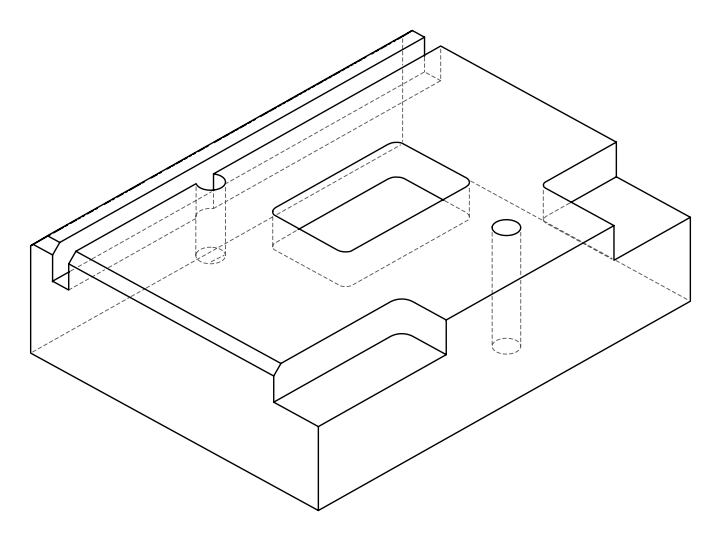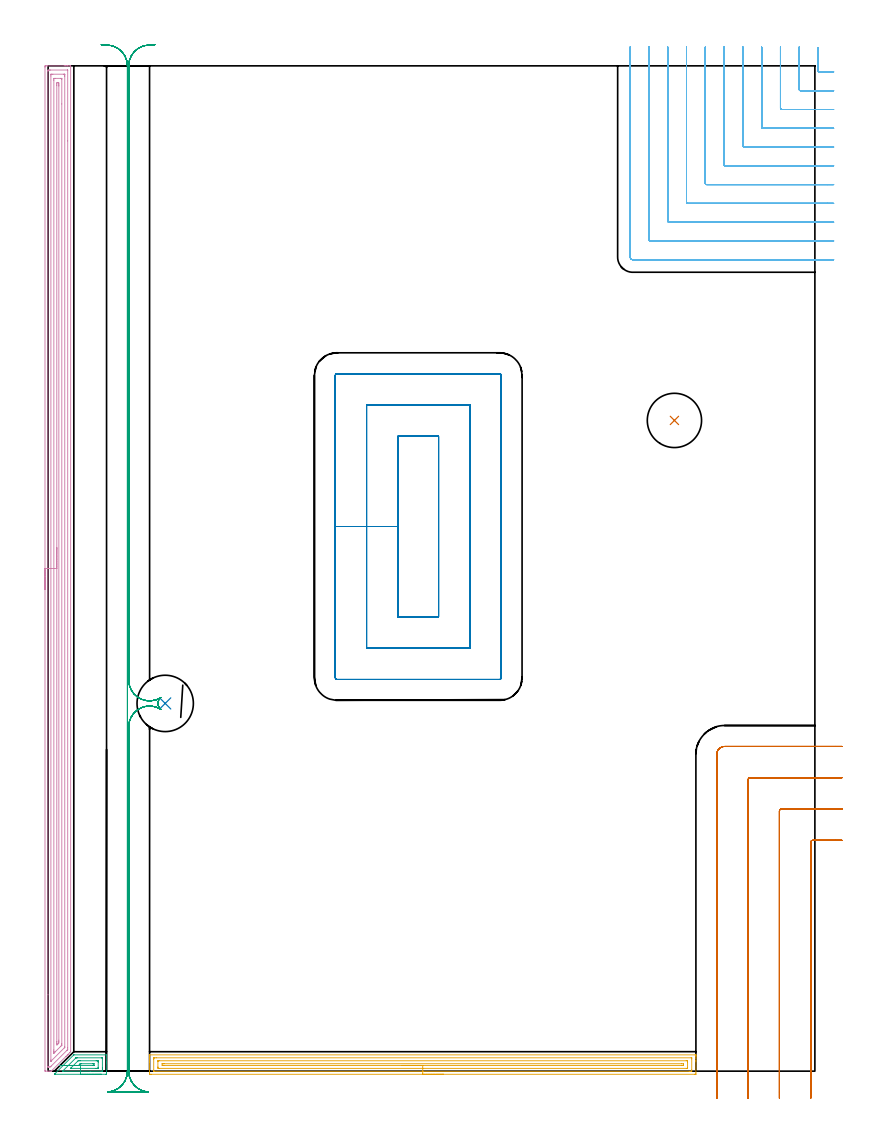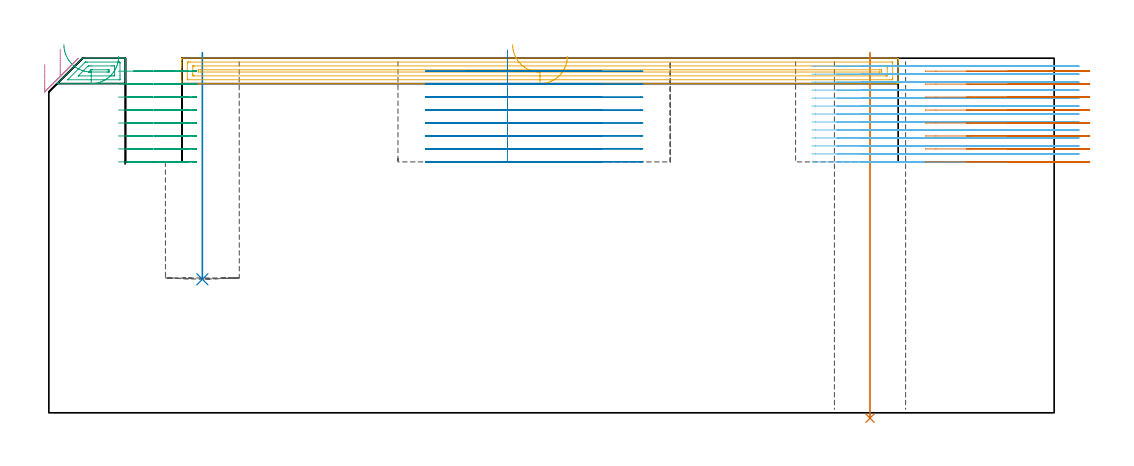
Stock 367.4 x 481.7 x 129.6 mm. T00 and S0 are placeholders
(PLAN: 9 operations, 4 tool changes, 112 min)
(1 INDEXABLE_INSERT_DRILL_THROUGH_HOLE_FROM_SOLID | STEP1HOLE | NXT0302_023 | 0.54 min | 68727 mm3)
(2 INDEXABLE_INSERT_DRILL_BLIND_HOLE_FROM_SOLID | STEP1POCKET | NXT0302_025 | 0.33 min | 46030 mm3)
(3 AREA_MILL | FG_CHAMFER_SURFACE | UGT0205_001 | 0.84 min | 1444 mm3)
(4 AREA_MILL_1 | FG_CHAMFER_SURFACE_1 | UGT0205_001 | 19.34 min | 36053 mm3)
(5 AREA_MILL_2 | FG_CHAMFER_SURFACE_2 | UGT0205_001 | 8.56 min | 11800 mm3)
(6 MILL_CORNER_NOTCH_RECTANGULAR | CORNER_NOTCH_RECTANGULAR | NXT0201_011 | Follow Part, ap 3, ae 75% | 34.92 min | 353801 mm3)
(7 MILL_CORNER_NOTCH_RECTANGULAR_1 | CORNER_NOTCH_RECTANGULAR_1 | UGT0201_094 | Follow Part, ap 5, ae 75% | 12.76 min | 355971 mm3)
(8 MILL_RECTANGULAR_POCKET | POCKET_RECTANGULAR_STRAIGHT | UGT0201_094 | Follow Part, ap 5, ae 75% | 17.4 min | 624165 mm3)
(9 MILL_RECTANGULAR_SLOT | SLOT_RECTANGULAR | UGT0201_094 | Follow Part, ap 5, ae 75% | 17.31 min | 372079 mm3)
(TOOL NXT0302_023 | Index. Insert Drill 26mm [880-D2600L32-05] | D26 PA176 FL130 Z2)
(TOOL NXT0302_025 | Index. Insert Drill 27mm [880-D2700L32-05] | D27 PA176 FL135 Z2)
(TOOL UGT0205_001 | Chamfer Mill 20 x 3 x 45 deg. | D20 FL50 Z2)
(TOOL NXT0201_011 | ENDMILL 12mm [2P460-1200-NA 1630] | D12 FL38 Z6)
(TOOL UGT0201_094 | End mill 20 mm | D20 FL38 Z4)
(OP 1 INDEXABLE_INSERT_DRILL_THROUGH_HOLE_FROM_SOLID)
G17 G21 G94 G90
T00 M6
G54
G17 G0 G90 X300.1 Y311.8 S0 M3
G43 Z139.6 H1
G94 G81 G98 Z-1.954 F250. R131.6
G80
M5
M2
(OP 2 INDEXABLE_INSERT_DRILL_BLIND_HOLE_FROM_SOLID)
G17 G21 G94 G90
T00 M6
G54
G17 G0 G90 X56.1 Y176.2 S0 M3
G43 Z139.6 H1
G94 G81 G98 Z48.8 F250. R131.6
G80
M5
M2
(OP 3 AREA_MILL)
G17 G21 G94 G90
T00 M6
G54
G17 G0 G90 X25.5 Y-1.5 S1061 M3
G43 Z139.6 H0
Z130.3
G94 G1 X25.462 Z129.428 F250.
X25.348 Z128.564
X25.159 Z127.712
X24.897 Z126.88
X24.563 Z126.074
X24.16 Z125.3
X23.692 Z124.564
X23.16 Z123.872
X22.571 Z123.229
X21.928 Z122.64
X21.236 Z122.109
X20.5 Z121.64
X19.726 Z121.237
X18.92 Z120.903
X18.088 Z120.641
X17.236 Z120.452
X16.372 Z120.338
X15.5 Z120.3
X3.232 Y-1.499 Z120.301
X3.173 Y-1.498 Z120.302
X3.009 Y-1.492 Z120.307
X3.019 Y-1.481 Z120.318
X3.179 Y-1.32 Z120.477
X3.232 Y-1.267 Z120.531
X12.117 Y7.62 Z129.415
X12.235 Y7.734 Z129.531
X12.306 Y7.796 Z129.59
X12.396 Y7.8 Z129.6
X27.916
X27.99 Y7.796 Z129.589
X27.994 Y7.768 Z129.562
X28. Y7.563 Z129.361
Y4.322 Z126.12
Y3.597 Z125.39
Y-0.873 Z120.923
X27.997 Y-1.238 Z120.558
X27.99 Y-1.491 Z120.305
X27.739 Y-1.499 Z120.299
X27.473 Y-1.5 Z120.3
X15.5
Y-0.086 Z121.714
X7.075 Y-0.085 Z121.715
X6.969 Y-0.084 Z121.716
X6.899 Y-0.081 Z121.719
X6.886 Y-0.08 Z121.72
X6.892 Y-0.07 Z121.73
X6.922 Y-0.033 Z121.767
X6.972 Y0.021 Z121.821
X13.256 Y6.306 Z128.106
X13.283 Y6.331 Z128.131
X13.337 Y6.376 Z128.176
X13.382 Y6.379 Z128.179
X13.478 Y6.382 Z128.182
X13.673 Y6.385 Z128.185
X14.064 Y6.386 Z128.186
X25.594 Y6.385 Z128.185
X25.699 Y6.384 Z128.184
X25.805 Y6.381 Z128.181
X25.99 Y6.373 Z128.173
X25.993 Y6.279 Z128.079
X25.998 Y5.977 Z127.777
X26. Y1.506 Z123.306
Y0.612 Z122.412
X25.996 Y0.021 Z121.821
X25.993 Y-0.054 Z121.746
X25.991 Y-0.07 Z121.73
X25.977 Y-0.079 Z121.721
X25.911 Y-0.082 Z121.718
X25.804 Y-0.085 Z121.715
X20.209 Y-0.086 Z121.714
X15.5
Y1.328 Z123.128
X10.936
X10.88 Y1.329 Z123.129
X10.798 Y1.33 Z123.13
X10.758 Y1.333 Z123.133
X10.747 Y1.336 Z123.136
X10.748 Y1.34 Z123.14
X10.79 Y1.386 Z123.186
X10.915 Y1.514 Z123.314
X14.031 Y4.631 Z126.431
X14.17 Y4.767 Z126.567
X14.38 Y4.964 Z126.764
X14.584 Y4.967 Z126.767
X15.057 Y4.97 Z126.77
X15.467 Y4.971 Z126.771
X23.038
X23.45 Y4.97 Z126.77
X23.925 Y4.966 Z126.766
X23.984 Y4.965 Z126.765
X23.994 Y4.717 Z126.517
X23.998 Y4.566 Z126.366
X24. Y4.491 Z126.291
Y4.416 Z126.216
Y1.809 Z123.609
Y1.734 Z123.534
X23.997 Y1.658 Z123.458
X23.99 Y1.508 Z123.308
X23.975 Y1.335 Z123.135
X23.925 Y1.334 Z123.134
X23.513 Y1.33 Z123.13
X23.038 Y1.329 Z123.129
X22.628
X15.5 Y1.328 Z123.128
Y2.743 Z124.543
X15.017
X14.694 Y2.744 Z124.544
X14.614 Y2.747 Z124.547
X14.605 Y2.749 Z124.549
Y2.75 Z124.55
X14.616 Y2.765 Z124.565
X15.057 Y3.208 Z125.008
X15.251 Y3.401 Z125.201
X15.317 Y3.466 Z125.266
X15.383 Y3.527 Z125.327
X15.404 Y3.543 Z125.343
X15.44 Y3.55 Z125.35
X15.54 Y3.553 Z125.353
X15.943 Y3.557 Z125.357
X15.983
X21.304
X21.702 Y3.555 Z125.355
X21.901 Y3.552 Z125.352
X21.99 Y3.549 Z125.349
X21.991 Y3.478 Z125.278
X21.995 Y2.86 Z124.66
X21.99 Y2.758 Z124.558
X21.979 Y2.749 Z124.549
X21.958 Y2.747 Z124.547
X21.908 Y2.745 Z124.545
X21.704 Y2.743 Z124.543
X21.295
X15.5
X14.628 Z124.581
X13.764 Z124.695
X12.912 Z124.883
X12.08 Z125.146
X11.274 Z125.48
X10.5 Z125.882
X9.764 Z126.351
X9.072 Z126.882
X8.429 Z127.472
X7.84 Z128.115
X7.309 Z128.807
X6.84 Z129.543
X6.437 Z130.317
X6.103 Z131.123
X5.841 Z131.955
X5.652 Z132.806
X5.538 Z133.671
X5.5 Z134.543
G0 Z139.6
M5
M2
(OP 4 AREA_MILL_1)
G17 G21 G94 G90
T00 M6
G54
G17 G0 G90 X-1.5 Y230.85 S1061 M3
G43 Z139.6 H0
Z127.3
G94 G1 Y230.888 Z126.428 F250.
Y231.002 Z125.563
Y231.191 Z124.712
Y231.453 Z123.88
Y231.787 Z123.074
Y232.19 Z122.3
Y232.658 Z121.564
Y233.19 Z120.872
Y233.779 Z120.229
Y234.422 Z119.64
Y235.114 Z119.108
Y235.85 Z118.64
Y236.624 Z118.237
Y237.43 Z117.903
Y238.262 Z117.641
Y239.114 Z117.452
Y239.978 Z117.338
Y240.85 Z117.3
X-1.499 Y481.086 Z117.301
X-1.496 Y481.519 Z117.302
X-1.492 Y481.69 Z117.306
X-1.07 Y481.695 Z117.728
X-0.465 Y481.7 Z118.333
X7.73 Z126.524
X8.28 Z127.076
X8.61 Z127.406
X9.16 Z127.956
X9.49 Z128.285
X10.478 Z129.277
X10.794 Y481.69 Z129.593
X10.8 Y481.532 Z129.6
Y9.545
X10.796 Y9.293 Z129.59
X10.382 Y8.882 Z129.182
X9.557 Y8.056 Z128.355
X9.49 Y7.988 Z128.286
X9.301 Y7.801 Z128.101
X9.259 Y7.759 Z128.058
X8.61 Y7.108 Z127.407
X8.458 Y6.958 Z127.258
X1.668 Y0.167 Z120.466
X1.57 Y0.071 Z120.368
X1.505 Y0.01 Z120.303
X1.24 Y0. Z120.039
X0.471 Z119.27
X-0.19 Z118.606
X-1.399 Z117.398
X-1.491 Y0.003 Z117.305
X-1.5 Y0.386 Z117.3
Y240.85
X-0.086 Z118.714
X-0.085 Y479.194 Z118.715
X-0.084 Y479.3 Z118.716
X-0.079 Y479.684 Z118.721
X0.301 Y479.695 Z119.101
X0.69 Y479.698 Z119.49
X1.176 Y479.7 Z119.976
X9.298 Y479.699 Z128.098
X9.329 Y479.697 Z128.129
X9.36 Y479.693 Z128.16
X9.379 Y479.689 Z128.179
X9.38 Y479.664 Z128.18
X9.385 Y479.406 Z128.185
X9.386 Y445.734 Z128.186
Y11.331
X9.384 Y10.545 Z128.184
X9.382 Y10.438 Z128.182
X9.379 Y10.344 Z128.179
X9.307 Y10.266 Z128.107
X9.191 Y10.145 Z127.991
X9.045 Y9.996 Z127.845
X1.45 Y2.4 Z120.25
X1.062 Y2.023 Z119.862
X0.69 Y2.01 Z119.49
X0.203 Y2.001 Z119.003
X0.002 Z118.802
X-0.029 Y2.002 Z118.771
X-0.06 Y2.007 Z118.74
X-0.079 Y2.011 Z118.721
X-0.08 Y2.035 Z118.72
X-0.085 Y2.294 Z118.715
X-0.086 Y36.609 Z118.714
Y240.85
X1.328 Z120.128
X1.329 Y476.866 Z120.129
X1.331 Y477.514 Z120.131
X1.333 Y477.636 Z120.133
X1.335 Y477.688 Z120.135
X1.392 Y477.695 Z120.192
X1.57 Y477.697 Z120.37
X2.267 Y477.7 Z121.067
X7.547 Z126.347
X7.73 Y477.697 Z126.53
X7.913 Y477.692 Z126.713
X7.96 Y477.69 Z126.76
X7.965 Y477.659 Z126.765
X7.968 Y477.595 Z126.768
X7.97 Y477.514 Z126.77
X7.971 Y477.268 Z126.771
X7.972 Y476.621 Z126.772
X7.971 Y11.655 Z126.771
X7.969 Y11.493 Z126.769
X7.967 Y11.413 Z126.767
X7.965 Y11.377 Z126.765
X7.927 Y11.331 Z126.727
X7.829 Y11.23 Z126.629
X7.73 Y11.129 Z126.53
X1.516 Y4.916 Z120.316
X1.41 Y4.812 Z120.21
X1.34 Y4.748 Z120.14
X1.332 Y4.744 Z120.132
X1.331 Y4.745 Z120.131
X1.33 Y4.764 Z120.13
X1.328 Y5.325 Z120.128
Y240.85
X2.743 Z121.543
Y474.834
X2.745 Y475.428 Z121.545
X2.749 Y475.629 Z121.549
X2.751 Y475.69 Z121.551
X2.797 Y475.693 Z121.597
X2.904 Y475.696 Z121.704
X3.33 Y475.7 Z122.13
X5.997 Z124.797
X6.398 Y475.696 Z125.198
X6.498 Y475.693 Z125.298
X6.543 Y475.69 Z125.343
X6.55 Y475.661 Z125.35
X6.552 Y475.568 Z125.352
X6.556 Y475.132 Z125.356
X6.557 Y463.438 Z125.357
Y13.117
X6.555 Y12.523 Z125.355
X6.553 Y12.447 Z125.353
X6.551 Y12.414 Z125.351
X6.53 Y12.391 Z125.33
X6.373 Y12.224 Z125.173
X6.171 Y12.02 Z124.971
X5.97 Y11.819 Z124.77
X3.33 Y9.179 Z122.13
X3.068 Y8.918 Z121.868
X2.799 Y8.652 Z121.599
X2.784 Y8.644 Z121.584
X2.75 Y8.652 Z121.55
X2.748 Y8.736 Z121.548
X2.744 Y9.247 Z121.544
X2.743 Y9.545 Z121.543
Y10.141
Y240.85
X4.157 Z122.957
Y472.209
X4.16 Y473.048 Z122.96
X4.161 Y473.097 Z122.961
X4.21 Y473.69 Z123.01
X4.453 Y473.695 Z123.253
X5.09 Y473.69 Z123.89
X5.138 Y473.048 Z123.938
X5.14 Y472.997 Z123.94
X5.143 Y472.155 Z123.943
Y472.101
Y14.849
X5.14 Y14.01 Z123.94
X5.138 Y13.961 Z123.938
X5.09 Y13.4 Z123.89
X4.953 Y13.256 Z123.753
X4.817 Y13.117 Z123.617
X4.509 Y12.813 Z123.309
X4.21 Y12.52 Z123.01
X4.162 Y13.117 Z122.962
X4.16 Y13.168 Z122.96
X4.157 Y14.01 Z122.957
Y14.064
Y240.85
Y241.722 Z122.995
Y242.586 Z123.109
Y243.438 Z123.298
Y244.27 Z123.56
Y245.076 Z123.894
Y245.85 Z124.297
Y246.586 Z124.765
Y247.278 Z125.296
Y247.921 Z125.886
Y248.51 Z126.529
Y249.042 Z127.221
Y249.51 Z127.957
Y249.913 Z128.731
Y250.247 Z129.537
Y250.509 Z130.369
Y250.698 Z131.22
Y250.812 Z132.085
Y250.85 Z132.957
G0 Z139.6
M5
M2
(OP 5 AREA_MILL_2)
G17 G21 G94 G90
T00 M6
G54
G17 G0 G90 X189.5 Y-1.5 S1061 M3
G43 Z139.6 H0
Z130.3
G94 G1 X189.462 Z129.428 F250.
X189.348 Z128.564
X189.159 Z127.712
X188.897 Z126.88
X188.563 Z126.074
X188.16 Z125.3
X187.692 Z124.564
X187.16 Z123.872
X186.571 Z123.229
X185.928 Z122.64
X185.236 Z122.109
X184.5 Z121.64
X183.726 Z121.237
X182.92 Z120.903
X182.088 Z120.641
X181.236 Z120.452
X180.372 Z120.338
X179.5 Z120.3
X49.296
X49.205 Y-1.499 Z120.301
X48.607 Y-1.492 Z120.306
X48.603 Y-1.476 Z120.321
X48.6 Y-0.873 Z120.924
Y-0.585 Z121.212
Y4.491 Z126.285
Y5.067 Z126.864
Y5.385 Z127.181
Y5.961 Z127.757
Y6.279 Z128.074
Y6.916 Z128.715
Y7.354 Z129.153
X48.607 Y7.738 Z129.53
X48.61 Y7.805 Z129.595
X48.756 Y7.8 Z129.6
X310.241
X310.39 Y7.797 Z129.588
X310.396 Y7.765 Z129.557
X310.398 Y7.737 Z129.528
X310.4 Y7.353 Z129.153
Y6.916 Z128.715
Y6.279 Z128.074
Y5.067 Z126.864
Y4.491 Z126.285
X310.399 Y-0.873 Z120.924
X310.397 Y-1.476 Z120.321
X310.393 Y-1.492 Z120.306
X309.795 Y-1.5 Z120.3
X179.5
Y-0.086 Z121.714
X50.883 Y-0.085 Z121.715
X50.671 Y-0.081 Z121.719
X50.616 Y-0.079 Z121.721
X50.61 Y-0.067 Z121.733
X50.604 Y-0.035 Z121.765
X50.601 Y0.021 Z121.821
X50.6 Y0.412 Z122.212
X50.601 Y5.775 Z127.575
X50.607 Y6.279 Z128.079
X50.61 Y6.37 Z128.17
X50.777 Y6.38 Z128.18
X50.885 Y6.384 Z128.184
X50.99 Y6.385 Z128.185
X51.776 Y6.386 Z128.186
X308.117 Y6.385 Z128.185
X308.329 Y6.381 Z128.181
X308.384 Y6.379 Z128.179
X308.39 Y6.367 Z128.167
X308.396 Y6.335 Z128.135
X308.398 Y6.279 Z128.079
X308.4 Y5.888 Z127.688
X308.399 Y0.525 Z122.325
X308.393 Y0.021 Z121.821
X308.39 Y-0.07 Z121.73
X308.223 Y-0.08 Z121.72
X308.115 Y-0.084 Z121.716
X308.01 Y-0.085 Z121.715
X307.224 Y-0.086 Z121.714
X179.5
Y1.328 Z123.128
X53.254 Y1.329 Z123.129
X52.775 Y1.333 Z123.133
X52.625 Y1.335 Z123.135
X52.608 Y1.634 Z123.434
X52.602 Y1.809 Z123.609
X52.6 Y1.984 Z123.784
Y4.666 Z126.466
X52.605 Y4.841 Z126.641
X52.61 Y4.953 Z126.753
X52.657 Y4.965 Z126.765
X52.775 Y4.968 Z126.768
X53.188 Y4.971 Z126.771
X305.746
X306.225 Y4.967 Z126.767
X306.375 Y4.965 Z126.765
X306.392 Y4.666 Z126.466
X306.398 Y4.491 Z126.291
X306.4 Y4.316 Z126.116
Y1.634 Z123.434
X306.395 Y1.459 Z123.259
X306.39 Y1.347 Z123.147
X306.343 Y1.335 Z123.135
X306.225 Y1.332 Z123.132
X305.812 Y1.329 Z123.129
X179.5 Y1.328 Z123.128
Y2.743 Z124.543
X55.412
X54.61 Y2.75 Z124.55
X54.607 Y3.55 Z125.35
X54.64 Y3.552 Z125.352
X55.452 Y3.557 Z125.357
X55.492
X303.588
X304.39 Y3.55 Z125.35
X304.393 Y2.75 Z124.55
X304.36 Y2.749 Z124.549
X303.548 Y2.743 Z124.543
X303.508
X179.5
X178.628 Z124.581
X177.764 Z124.695
X176.912 Z124.883
X176.08 Z125.146
X175.274 Z125.48
X174.5 Z125.882
X173.764 Z126.351
X173.072 Z126.882
X172.429 Z127.472
X171.84 Z128.115
X171.308 Z128.807
X170.84 Z129.543
X170.437 Z130.316
X170.103 Z131.122
X169.841 Z131.954
X169.652 Z132.806
X169.538 Z133.671
X169.5 Z134.543
G0 Z139.6
M5
M2
(OP 6 MILL_CORNER_NOTCH_RECTANGULAR)
G17 G21 G94 G90
T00 M6
G54
G17 G0 G90 X368.9 Y490.509 S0 M3
G43 Z139.6 H1
Z126.685
G94 G1 Y487.509 F250.
Y479.394 F500.
G3 X369.494 Y478.8 R0.6
G1 X373.4
X376.4 F250.
G0 Z139.6
X359.9 Y490.7
Z126.685
G1 Y487.7
Y470.394 F500.
G3 X360.494 Y469.8 R0.6
G1 X373.4
X376.4 F250.
G0 Z139.6
X350.9 Y490.7
Z126.685
G1 Y487.7
Y461.394 F500.
G3 X351.494 Y460.8 R0.6
G1 X373.4
X376.4 F250.
G0 Z139.6
X341.9 Y490.7
Z126.685
G1 Y487.7
Y452.395 F500.
G3 X342.495 Y451.8 R0.6
G1 X373.4
X376.4 F250.
G0 Z139.6
X332.9 Y490.7
Z126.685
G1 Y487.7
Y443.395 F500.
G3 X333.495 Y442.8 R0.6
G1 X373.4
X376.4 F250.
G0 Z139.6
X323.9 Y490.7
Z126.685
G1 Y487.7
Y434.395 F500.
G3 X324.495 Y433.8 R0.6
G1 X373.4
X376.4 F250.
G0 Z139.6
X314.9 Y490.7
Z126.685
G1 Y487.7
Y425.395 F500.
G3 X315.495 Y424.8 R0.6
G1 X373.4
X376.4 F250.
G0 Z139.6
X305.9 Y490.7
Z126.685
G1 Y487.7
Y416.396 F500.
G3 X306.496 Y415.8 R0.6
G1 X373.4
X376.4 F250.
G0 Z139.6
X296.9 Y490.7
Z126.685
G1 Y487.7
Y407.396 F500.
G3 X297.496 Y406.8 R0.6
G1 X373.4
X376.4 F250.
G0 Z139.6
X287.9 Y490.7
Z126.685
G1 Y487.7
Y398.396 F500.
G3 X288.496 Y397.8 R0.6
G1 X373.4
X376.4 F250.
G0 Z139.6
X278.9 Y490.7
Z126.685
G1 Y487.7
Y390.1 F500.
G3 X280.2 Y388.8 R1.3
G1 X373.4
X376.4 F250.
G0 Z139.6
X368.9 Y490.509
Z123.769
G1 Y487.509
Y479.394 F500.
G3 X369.494 Y478.8 R0.6
G1 X373.4
X376.4 F250.
G0 Z139.6
X359.9 Y490.7
Z123.769
G1 Y487.7
Y470.394 F500.
G3 X360.494 Y469.8 R0.6
G1 X373.4
X376.4 F250.
G0 Z139.6
X350.9 Y490.7
Z123.769
G1 Y487.7
Y461.394 F500.
G3 X351.494 Y460.8 R0.6
G1 X373.4
X376.4 F250.
G0 Z139.6
X341.9 Y490.7
Z123.769
G1 Y487.7
Y452.395 F500.
G3 X342.495 Y451.8 R0.6
G1 X373.4
X376.4 F250.
G0 Z139.6
X332.9 Y490.7
Z123.769
G1 Y487.7
Y443.395 F500.
G3 X333.495 Y442.8 R0.6
G1 X373.4
X376.4 F250.
G0 Z139.6
X323.9 Y490.7
Z123.769
G1 Y487.7
Y434.395 F500.
G3 X324.495 Y433.8 R0.6
G1 X373.4
X376.4 F250.
G0 Z139.6
X314.9 Y490.7
Z123.769
G1 Y487.7
Y425.395 F500.
G3 X315.495 Y424.8 R0.6
G1 X373.4
X376.4 F250.
G0 Z139.6
X305.9 Y490.7
Z123.769
G1 Y487.7
Y416.396 F500.
G3 X306.496 Y415.8 R0.6
G1 X373.4
X376.4 F250.
G0 Z139.6
X296.9 Y490.7
Z123.769
G1 Y487.7
Y407.396 F500.
G3 X297.496 Y406.8 R0.6
G1 X373.4
X376.4 F250.
G0 Z139.6
X287.9 Y490.7
Z123.769
G1 Y487.7
Y398.396 F500.
G3 X288.496 Y397.8 R0.6
G1 X373.4
X376.4 F250.
G0 Z139.6
X278.9 Y490.7
Z123.769
G1 Y487.7
Y390.1 F500.
G3 X280.2 Y388.8 R1.3
G1 X373.4
X376.4 F250.
G0 Z139.6
X368.9 Y490.509
Z120.854
G1 Y487.509
Y479.394 F500.
G3 X369.494 Y478.8 R0.6
G1 X373.4
X376.4 F250.
G0 Z139.6
X359.9 Y490.7
Z120.854
G1 Y487.7
Y470.394 F500.
G3 X360.494 Y469.8 R0.6
G1 X373.4
X376.4 F250.
G0 Z139.6
X350.9 Y490.7
Z120.854
G1 Y487.7
Y461.394 F500.
G3 X351.494 Y460.8 R0.6
G1 X373.4
X376.4 F250.
G0 Z139.6
X341.9 Y490.7
Z120.854
G1 Y487.7
Y452.395 F500.
G3 X342.495 Y451.8 R0.6
G1 X373.4
X376.4 F250.
G0 Z139.6
X332.9 Y490.7
Z120.854
G1 Y487.7
Y443.395 F500.
G3 X333.495 Y442.8 R0.6
G1 X373.4
X376.4 F250.
G0 Z139.6
X323.9 Y490.7
Z120.854
G1 Y487.7
Y434.395 F500.
G3 X324.495 Y433.8 R0.6
G1 X373.4
X376.4 F250.
G0 Z139.6
X314.9 Y490.7
Z120.854
G1 Y487.7
Y425.395 F500.
G3 X315.495 Y424.8 R0.6
G1 X373.4
X376.4 F250.
G0 Z139.6
X305.9 Y490.7
Z120.854
G1 Y487.7
Y416.396 F500.
G3 X306.496 Y415.8 R0.6
G1 X373.4
X376.4 F250.
G0 Z139.6
X296.9 Y490.7
Z120.854
G1 Y487.7
Y407.396 F500.
G3 X297.496 Y406.8 R0.6
G1 X373.4
X376.4 F250.
G0 Z139.6
X287.9 Y490.7
Z120.854
G1 Y487.7
Y398.396 F500.
G3 X288.496 Y397.8 R0.6
G1 X373.4
X376.4 F250.
G0 Z139.6
X278.9 Y490.7
Z120.854
G1 Y487.7
Y390.1 F500.
G3 X280.2 Y388.8 R1.3
G1 X373.4
X376.4 F250.
G0 Z139.6
X368.9 Y490.509
Z117.938
G1 Y487.509
Y479.394 F500.
G3 X369.494 Y478.8 R0.6
G1 X373.4
X376.4 F250.
G0 Z139.6
X359.9 Y490.7
Z117.938
G1 Y487.7
Y470.394 F500.
G3 X360.494 Y469.8 R0.6
G1 X373.4
X376.4 F250.
G0 Z139.6
X350.9 Y490.7
Z117.938
G1 Y487.7
Y461.394 F500.
G3 X351.494 Y460.8 R0.6
G1 X373.4
X376.4 F250.
G0 Z139.6
X341.9 Y490.7
Z117.938
G1 Y487.7
Y452.395 F500.
G3 X342.495 Y451.8 R0.6
G1 X373.4
X376.4 F250.
G0 Z139.6
X332.9 Y490.7
Z117.938
G1 Y487.7
Y443.395 F500.
G3 X333.495 Y442.8 R0.6
G1 X373.4
X376.4 F250.
G0 Z139.6
X323.9 Y490.7
Z117.938
G1 Y487.7
Y434.395 F500.
G3 X324.495 Y433.8 R0.6
G1 X373.4
X376.4 F250.
G0 Z139.6
X314.9 Y490.7
Z117.938
G1 Y487.7
Y425.395 F500.
G3 X315.495 Y424.8 R0.6
G1 X373.4
X376.4 F250.
G0 Z139.6
X305.9 Y490.7
Z117.938
G1 Y487.7
Y416.396 F500.
G3 X306.496 Y415.8 R0.6
G1 X373.4
X376.4 F250.
G0 Z139.6
X296.9 Y490.7
Z117.938
G1 Y487.7
Y407.396 F500.
G3 X297.496 Y406.8 R0.6
G1 X373.4
X376.4 F250.
G0 Z139.6
X287.9 Y490.7
Z117.938
G1 Y487.7
Y398.396 F500.
G3 X288.496 Y397.8 R0.6
G1 X373.4
X376.4 F250.
G0 Z139.6
X278.9 Y490.7
Z117.938
G1 Y487.7
Y390.1 F500.
G3 X280.2 Y388.8 R1.3
G1 X373.4
X376.4 F250.
G0 Z139.6
X368.9 Y490.509
Z115.023
G1 Y487.509
Y479.394 F500.
G3 X369.494 Y478.8 R0.6
G1 X373.4
X376.4 F250.
G0 Z139.6
X359.9 Y490.7
Z115.023
G1 Y487.7
Y470.394 F500.
G3 X360.494 Y469.8 R0.6
G1 X373.4
X376.4 F250.
G0 Z139.6
X350.9 Y490.7
Z115.023
G1 Y487.7
Y461.394 F500.
G3 X351.494 Y460.8 R0.6
G1 X373.4
X376.4 F250.
G0 Z139.6
X341.9 Y490.7
Z115.023
G1 Y487.7
Y452.395 F500.
G3 X342.495 Y451.8 R0.6
G1 X373.4
X376.4 F250.
G0 Z139.6
X332.9 Y490.7
Z115.023
G1 Y487.7
Y443.395 F500.
G3 X333.495 Y442.8 R0.6
G1 X373.4
X376.4 F250.
G0 Z139.6
X323.9 Y490.7
Z115.023
G1 Y487.7
Y434.395 F500.
G3 X324.495 Y433.8 R0.6
G1 X373.4
X376.4 F250.
G0 Z139.6
X314.9 Y490.7
Z115.023
G1 Y487.7
Y425.395 F500.
G3 X315.495 Y424.8 R0.6
G1 X373.4
X376.4 F250.
G0 Z139.6
X305.9 Y490.7
Z115.023
G1 Y487.7
Y416.396 F500.
G3 X306.496 Y415.8 R0.6
G1 X373.4
X376.4 F250.
G0 Z139.6
X296.9 Y490.7
Z115.023
G1 Y487.7
Y407.396 F500.
G3 X297.496 Y406.8 R0.6
G1 X373.4
X376.4 F250.
G0 Z139.6
X287.9 Y490.7
Z115.023
G1 Y487.7
Y398.396 F500.
G3 X288.496 Y397.8 R0.6
G1 X373.4
X376.4 F250.
G0 Z139.6
X278.9 Y490.7
Z115.023
G1 Y487.7
Y390.1 F500.
G3 X280.2 Y388.8 R1.3
G1 X373.4
X376.4 F250.
G0 Z139.6
X368.9 Y490.509
Z112.108
G1 Y487.509
Y479.394 F500.
G3 X369.494 Y478.8 R0.6
G1 X373.4
X376.4 F250.
G0 Z139.6
X359.9 Y490.7
Z112.108
G1 Y487.7
Y470.394 F500.
G3 X360.494 Y469.8 R0.6
G1 X373.4
X376.4 F250.
G0 Z139.6
X350.9 Y490.7
Z112.108
G1 Y487.7
Y461.394 F500.
G3 X351.494 Y460.8 R0.6
G1 X373.4
X376.4 F250.
G0 Z139.6
X341.9 Y490.7
Z112.108
G1 Y487.7
Y452.395 F500.
G3 X342.495 Y451.8 R0.6
G1 X373.4
X376.4 F250.
G0 Z139.6
X332.9 Y490.7
Z112.108
G1 Y487.7
Y443.395 F500.
G3 X333.495 Y442.8 R0.6
G1 X373.4
X376.4 F250.
G0 Z139.6
X323.9 Y490.7
Z112.108
G1 Y487.7
Y434.395 F500.
G3 X324.495 Y433.8 R0.6
G1 X373.4
X376.4 F250.
G0 Z139.6
X314.9 Y490.7
Z112.108
G1 Y487.7
Y425.395 F500.
G3 X315.495 Y424.8 R0.6
G1 X373.4
X376.4 F250.
G0 Z139.6
X305.9 Y490.7
Z112.108
G1 Y487.7
Y416.396 F500.
G3 X306.496 Y415.8 R0.6
G1 X373.4
X376.4 F250.
G0 Z139.6
X296.9 Y490.7
Z112.108
G1 Y487.7
Y407.396 F500.
G3 X297.496 Y406.8 R0.6
G1 X373.4
X376.4 F250.
G0 Z139.6
X287.9 Y490.7
Z112.108
G1 Y487.7
Y398.396 F500.
G3 X288.496 Y397.8 R0.6
G1 X373.4
X376.4 F250.
G0 Z139.6
X278.9 Y490.7
Z112.108
G1 Y487.7
Y390.1 F500.
G3 X280.2 Y388.8 R1.3
G1 X373.4
X376.4 F250.
G0 Z139.6
X368.9 Y490.509
Z109.192
G1 Y487.509
Y479.394 F500.
G3 X369.494 Y478.8 R0.6
G1 X373.4
X376.4 F250.
G0 Z139.6
X359.9 Y490.7
Z109.192
G1 Y487.7
Y470.394 F500.
G3 X360.494 Y469.8 R0.6
G1 X373.4
X376.4 F250.
G0 Z139.6
X350.9 Y490.7
Z109.192
G1 Y487.7
Y461.394 F500.
G3 X351.494 Y460.8 R0.6
G1 X373.4
X376.4 F250.
G0 Z139.6
X341.9 Y490.7
Z109.192
G1 Y487.7
Y452.395 F500.
G3 X342.495 Y451.8 R0.6
G1 X373.4
X376.4 F250.
G0 Z139.6
X332.9 Y490.7
Z109.192
G1 Y487.7
Y443.395 F500.
G3 X333.495 Y442.8 R0.6
G1 X373.4
X376.4 F250.
G0 Z139.6
X323.9 Y490.7
Z109.192
G1 Y487.7
Y434.395 F500.
G3 X324.495 Y433.8 R0.6
G1 X373.4
X376.4 F250.
G0 Z139.6
X314.9 Y490.7
Z109.192
G1 Y487.7
Y425.395 F500.
G3 X315.495 Y424.8 R0.6
G1 X373.4
X376.4 F250.
G0 Z139.6
X305.9 Y490.7
Z109.192
G1 Y487.7
Y416.396 F500.
G3 X306.496 Y415.8 R0.6
G1 X373.4
X376.4 F250.
G0 Z139.6
X296.9 Y490.7
Z109.192
G1 Y487.7
Y407.396 F500.
G3 X297.496 Y406.8 R0.6
G1 X373.4
X376.4 F250.
G0 Z139.6
X287.9 Y490.7
Z109.192
G1 Y487.7
Y398.396 F500.
G3 X288.496 Y397.8 R0.6
G1 X373.4
X376.4 F250.
G0 Z139.6
X278.9 Y490.7
Z109.192
G1 Y487.7
Y390.1 F500.
G3 X280.2 Y388.8 R1.3
G1 X373.4
X376.4 F250.
G0 Z139.6
X368.9 Y490.509
Z106.277
G1 Y487.509
Y479.394 F500.
G3 X369.494 Y478.8 R0.6
G1 X373.4
X376.4 F250.
G0 Z139.6
X359.9 Y490.7
Z106.277
G1 Y487.7
Y470.394 F500.
G3 X360.494 Y469.8 R0.6
G1 X373.4
X376.4 F250.
G0 Z139.6
X350.9 Y490.7
Z106.277
G1 Y487.7
Y461.394 F500.
G3 X351.494 Y460.8 R0.6
G1 X373.4
X376.4 F250.
G0 Z139.6
X341.9 Y490.7
Z106.277
G1 Y487.7
Y452.395 F500.
G3 X342.495 Y451.8 R0.6
G1 X373.4
X376.4 F250.
G0 Z139.6
X332.9 Y490.7
Z106.277
G1 Y487.7
Y443.395 F500.
G3 X333.495 Y442.8 R0.6
G1 X373.4
X376.4 F250.
G0 Z139.6
X323.9 Y490.7
Z106.277
G1 Y487.7
Y434.395 F500.
G3 X324.495 Y433.8 R0.6
G1 X373.4
X376.4 F250.
G0 Z139.6
X314.9 Y490.7
Z106.277
G1 Y487.7
Y425.395 F500.
G3 X315.495 Y424.8 R0.6
G1 X373.4
X376.4 F250.
G0 Z139.6
X305.9 Y490.7
Z106.277
G1 Y487.7
Y416.396 F500.
G3 X306.496 Y415.8 R0.6
G1 X373.4
X376.4 F250.
G0 Z139.6
X296.9 Y490.7
Z106.277
G1 Y487.7
Y407.396 F500.
G3 X297.496 Y406.8 R0.6
G1 X373.4
X376.4 F250.
G0 Z139.6
X287.9 Y490.7
Z106.277
G1 Y487.7
Y398.396 F500.
G3 X288.496 Y397.8 R0.6
G1 X373.4
X376.4 F250.
G0 Z139.6
X278.9 Y490.7
Z106.277
G1 Y487.7
Y390.1 F500.
G3 X280.2 Y388.8 R1.3
G1 X373.4
X376.4 F250.
G0 Z139.6
X368.9 Y490.509
Z103.362
G1 Y487.509
Y479.394 F500.
G3 X369.494 Y478.8 R0.6
G1 X373.4
X376.4 F250.
G0 Z139.6
X359.9 Y490.7
Z103.362
G1 Y487.7
Y470.394 F500.
G3 X360.494 Y469.8 R0.6
G1 X373.4
X376.4 F250.
G0 Z139.6
X350.9 Y490.7
Z103.362
G1 Y487.7
Y461.394 F500.
G3 X351.494 Y460.8 R0.6
G1 X373.4
X376.4 F250.
G0 Z139.6
X341.9 Y490.7
Z103.362
G1 Y487.7
Y452.395 F500.
G3 X342.495 Y451.8 R0.6
G1 X373.4
X376.4 F250.
G0 Z139.6
X332.9 Y490.7
Z103.362
G1 Y487.7
Y443.395 F500.
G3 X333.495 Y442.8 R0.6
G1 X373.4
X376.4 F250.
G0 Z139.6
X323.9 Y490.7
Z103.362
G1 Y487.7
Y434.395 F500.
G3 X324.495 Y433.8 R0.6
G1 X373.4
X376.4 F250.
G0 Z139.6
X314.9 Y490.7
Z103.362
G1 Y487.7
Y425.395 F500.
G3 X315.495 Y424.8 R0.6
G1 X373.4
X376.4 F250.
G0 Z139.6
X305.9 Y490.7
Z103.362
G1 Y487.7
Y416.396 F500.
G3 X306.496 Y415.8 R0.6
G1 X373.4
X376.4 F250.
G0 Z139.6
X296.9 Y490.7
Z103.362
G1 Y487.7
Y407.396 F500.
G3 X297.496 Y406.8 R0.6
G1 X373.4
X376.4 F250.
G0 Z139.6
X287.9 Y490.7
Z103.362
G1 Y487.7
Y398.396 F500.
G3 X288.496 Y397.8 R0.6
G1 X373.4
X376.4 F250.
G0 Z139.6
X278.9 Y490.7
Z103.362
G1 Y487.7
Y390.1 F500.
G3 X280.2 Y388.8 R1.3
G1 X373.4
X376.4 F250.
G0 Z139.6
X368.9 Y490.509
Z100.446
G1 Y487.509
Y479.394 F500.
G3 X369.494 Y478.8 R0.6
G1 X373.4
X376.4 F250.
G0 Z139.6
X359.9 Y490.7
Z100.446
G1 Y487.7
Y470.394 F500.
G3 X360.494 Y469.8 R0.6
G1 X373.4
X376.4 F250.
G0 Z139.6
X350.9 Y490.7
Z100.446
G1 Y487.7
Y461.394 F500.
G3 X351.494 Y460.8 R0.6
G1 X373.4
X376.4 F250.
G0 Z139.6
X341.9 Y490.7
Z100.446
G1 Y487.7
Y452.395 F500.
G3 X342.495 Y451.8 R0.6
G1 X373.4
X376.4 F250.
G0 Z139.6
X332.9 Y490.7
Z100.446
G1 Y487.7
Y443.395 F500.
G3 X333.495 Y442.8 R0.6
G1 X373.4
X376.4 F250.
G0 Z139.6
X323.9 Y490.7
Z100.446
G1 Y487.7
Y434.395 F500.
G3 X324.495 Y433.8 R0.6
G1 X373.4
X376.4 F250.
G0 Z139.6
X314.9 Y490.7
Z100.446
G1 Y487.7
Y425.395 F500.
G3 X315.495 Y424.8 R0.6
G1 X373.4
X376.4 F250.
G0 Z139.6
X305.9 Y490.7
Z100.446
G1 Y487.7
Y416.396 F500.
G3 X306.496 Y415.8 R0.6
G1 X373.4
X376.4 F250.
G0 Z139.6
X296.9 Y490.7
Z100.446
G1 Y487.7
Y407.396 F500.
G3 X297.496 Y406.8 R0.6
G1 X373.4
X376.4 F250.
G0 Z139.6
X287.9 Y490.7
Z100.446
G1 Y487.7
Y398.396 F500.
G3 X288.496 Y397.8 R0.6
G1 X373.4
X376.4 F250.
G0 Z139.6
X278.9 Y490.7
Z100.446
G1 Y487.7
Y390.1 F500.
G3 X280.2 Y388.8 R1.3
G1 X373.4
X376.4 F250.
G0 Z139.6
X368.9 Y490.509
Z97.531
G1 Y487.509
Y479.394 F500.
G3 X369.494 Y478.8 R0.6
G1 X373.4
X376.4 F250.
G0 Z139.6
X359.9 Y490.7
Z97.531
G1 Y487.7
Y470.394 F500.
G3 X360.494 Y469.8 R0.6
G1 X373.4
X376.4 F250.
G0 Z139.6
X350.9 Y490.7
Z97.531
G1 Y487.7
Y461.394 F500.
G3 X351.494 Y460.8 R0.6
G1 X373.4
X376.4 F250.
G0 Z139.6
X341.9 Y490.7
Z97.531
G1 Y487.7
Y452.395 F500.
G3 X342.495 Y451.8 R0.6
G1 X373.4
X376.4 F250.
G0 Z139.6
X332.9 Y490.7
Z97.531
G1 Y487.7
Y443.395 F500.
G3 X333.495 Y442.8 R0.6
G1 X373.4
X376.4 F250.
G0 Z139.6
X323.9 Y490.7
Z97.531
G1 Y487.7
Y434.395 F500.
G3 X324.495 Y433.8 R0.6
G1 X373.4
X376.4 F250.
G0 Z139.6
X314.9 Y490.7
Z97.531
G1 Y487.7
Y425.395 F500.
G3 X315.495 Y424.8 R0.6
G1 X373.4
X376.4 F250.
G0 Z139.6
X305.9 Y490.7
Z97.531
G1 Y487.7
Y416.396 F500.
G3 X306.496 Y415.8 R0.6
G1 X373.4
X376.4 F250.
G0 Z139.6
X296.9 Y490.7
Z97.531
G1 Y487.7
Y407.396 F500.
G3 X297.496 Y406.8 R0.6
G1 X373.4
X376.4 F250.
G0 Z139.6
X287.9 Y490.7
Z97.531
G1 Y487.7
Y398.396 F500.
G3 X288.496 Y397.8 R0.6
G1 X373.4
X376.4 F250.
G0 Z139.6
X278.9 Y490.7
Z97.531
G1 Y487.7
Y390.1 F500.
G3 X280.2 Y388.8 R1.3
G1 X373.4
X376.4 F250.
G0 Z139.6
X368.9 Y490.509
Z94.615
G1 Y487.509
Y479.394 F500.
G3 X369.494 Y478.8 R0.6
G1 X373.4
X376.4 F250.
G0 Z139.6
X359.9 Y490.7
Z94.615
G1 Y487.7
Y470.394 F500.
G3 X360.494 Y469.8 R0.6
G1 X373.4
X376.4 F250.
G0 Z139.6
X350.9 Y490.7
Z94.615
G1 Y487.7
Y461.394 F500.
G3 X351.494 Y460.8 R0.6
G1 X373.4
X376.4 F250.
G0 Z139.6
X341.9 Y490.7
Z94.615
G1 Y487.7
Y452.395 F500.
G3 X342.495 Y451.8 R0.6
G1 X373.4
X376.4 F250.
G0 Z139.6
X332.9 Y490.7
Z94.615
G1 Y487.7
Y443.395 F500.
G3 X333.495 Y442.8 R0.6
G1 X373.4
X376.4 F250.
G0 Z139.6
X323.9 Y490.7
Z94.615
G1 Y487.7
Y434.395 F500.
G3 X324.495 Y433.8 R0.6
G1 X373.4
X376.4 F250.
G0 Z139.6
X314.9 Y490.7
Z94.615
G1 Y487.7
Y425.395 F500.
G3 X315.495 Y424.8 R0.6
G1 X373.4
X376.4 F250.
G0 Z139.6
X305.9 Y490.7
Z94.615
G1 Y487.7
Y416.396 F500.
G3 X306.496 Y415.8 R0.6
G1 X373.4
X376.4 F250.
G0 Z139.6
X296.9 Y490.7
Z94.615
G1 Y487.7
Y407.396 F500.
G3 X297.496 Y406.8 R0.6
G1 X373.4
X376.4 F250.
G0 Z139.6
X287.9 Y490.7
Z94.615
G1 Y487.7
Y398.396 F500.
G3 X288.496 Y397.8 R0.6
G1 X373.4
X376.4 F250.
G0 Z139.6
X278.9 Y490.7
Z94.615
G1 Y487.7
Y390.1 F500.
G3 X280.2 Y388.8 R1.3
G1 X373.4
X376.4 F250.
G0 Z139.6
X368.9 Y490.509
Z91.7
G1 Y487.509
Y479.394 F500.
G3 X369.494 Y478.8 R0.6
G1 X373.4
X376.4 F250.
G0 Z139.6
X359.9 Y490.7
Z91.7
G1 Y487.7
Y470.394 F500.
G3 X360.494 Y469.8 R0.6
G1 X373.4
X376.4 F250.
G0 Z139.6
X350.9 Y490.7
Z91.7
G1 Y487.7
Y461.394 F500.
G3 X351.494 Y460.8 R0.6
G1 X373.4
X376.4 F250.
G0 Z139.6
X341.9 Y490.7
Z91.7
G1 Y487.7
Y452.395 F500.
G3 X342.495 Y451.8 R0.6
G1 X373.4
X376.4 F250.
G0 Z139.6
X332.9 Y490.7
Z91.7
G1 Y487.7
Y443.395 F500.
G3 X333.495 Y442.8 R0.6
G1 X373.4
X376.4 F250.
G0 Z139.6
X323.9 Y490.7
Z91.7
G1 Y487.7
Y434.395 F500.
G3 X324.495 Y433.8 R0.6
G1 X373.4
X376.4 F250.
G0 Z139.6
X314.9 Y490.7
Z91.7
G1 Y487.7
Y425.395 F500.
G3 X315.495 Y424.8 R0.6
G1 X373.4
X376.4 F250.
G0 Z139.6
X305.9 Y490.7
Z91.7
G1 Y487.7
Y416.396 F500.
G3 X306.496 Y415.8 R0.6
G1 X373.4
X376.4 F250.
G0 Z139.6
X296.9 Y490.7
Z91.7
G1 Y487.7
Y407.396 F500.
G3 X297.496 Y406.8 R0.6
G1 X373.4
X376.4 F250.
G0 Z139.6
X287.9 Y490.7
Z91.7
G1 Y487.7
Y398.396 F500.
G3 X288.496 Y397.8 R0.6
G1 X373.4
X376.4 F250.
G0 Z139.6
X278.9 Y490.7
Z91.7
G1 Y487.7
Y390.1 F500.
G3 X280.2 Y388.8 R1.3
G1 X373.4
X376.4 F250.
G0 Z139.6
M5
M2
(OP 7 MILL_CORNER_NOTCH_RECTANGULAR_1)
G17 G21 G94 G90
T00 M6
G54
G17 G0 G90 X380.4 Y110.6 S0 M3
G43 Z139.6 H0
Z124.862
G94 G1 X377.4 F250.
X366.394 F500.
G3 X365.4 Y109.606 R1.
G1 Y-10.
Y-13. F250.
G0 Z139.6
X380.4 Y125.6
Z124.862
G1 X377.4
X351.394 F500.
G3 X350.4 Y124.606 R1.
G1 Y-10.
Y-13. F250.
G0 Z139.6
X380.4 Y140.6
Z124.862
G1 X377.4
X336.395 F500.
G3 X335.4 Y139.605 R1.
G1 Y-10.
Y-13. F250.
G0 Z139.6
X380.4 Y155.6
Z124.862
G1 X377.4
X324.2 F500.
G3 X320.4 Y151.8 R3.8
G1 Y-10.
Y-13. F250.
G0 Z139.6
X380.4 Y110.6
Z120.125
G1 X377.4
X366.394 F500.
G3 X365.4 Y109.606 R1.
G1 Y-10.
Y-13. F250.
G0 Z139.6
X380.4 Y125.6
Z120.125
G1 X377.4
X351.394 F500.
G3 X350.4 Y124.606 R1.
G1 Y-10.
Y-13. F250.
G0 Z139.6
X380.4 Y140.6
Z120.125
G1 X377.4
X336.395 F500.
G3 X335.4 Y139.605 R1.
G1 Y-10.
Y-13. F250.
G0 Z139.6
X380.4 Y155.6
Z120.125
G1 X377.4
X324.2 F500.
G3 X320.4 Y151.8 R3.8
G1 Y-10.
Y-13. F250.
G0 Z139.6
X380.4 Y110.6
Z115.387
G1 X377.4
X366.394 F500.
G3 X365.4 Y109.606 R1.
G1 Y-10.
Y-13. F250.
G0 Z139.6
X380.4 Y125.6
Z115.387
G1 X377.4
X351.394 F500.
G3 X350.4 Y124.606 R1.
G1 Y-10.
Y-13. F250.
G0 Z139.6
X380.4 Y140.6
Z115.387
G1 X377.4
X336.395 F500.
G3 X335.4 Y139.605 R1.
G1 Y-10.
Y-13. F250.
G0 Z139.6
X380.4 Y155.6
Z115.387
G1 X377.4
X324.2 F500.
G3 X320.4 Y151.8 R3.8
G1 Y-10.
Y-13. F250.
G0 Z139.6
X380.4 Y110.6
Z110.65
G1 X377.4
X366.394 F500.
G3 X365.4 Y109.606 R1.
G1 Y-10.
Y-13. F250.
G0 Z139.6
X380.4 Y125.6
Z110.65
G1 X377.4
X351.394 F500.
G3 X350.4 Y124.606 R1.
G1 Y-10.
Y-13. F250.
G0 Z139.6
X380.4 Y140.6
Z110.65
G1 X377.4
X336.395 F500.
G3 X335.4 Y139.605 R1.
G1 Y-10.
Y-13. F250.
G0 Z139.6
X380.4 Y155.6
Z110.65
G1 X377.4
X324.2 F500.
G3 X320.4 Y151.8 R3.8
G1 Y-10.
Y-13. F250.
G0 Z139.6
X380.4 Y110.6
Z105.912
G1 X377.4
X366.394 F500.
G3 X365.4 Y109.606 R1.
G1 Y-10.
Y-13. F250.
G0 Z139.6
X380.4 Y125.6
Z105.912
G1 X377.4
X351.394 F500.
G3 X350.4 Y124.606 R1.
G1 Y-10.
Y-13. F250.
G0 Z139.6
X380.4 Y140.6
Z105.912
G1 X377.4
X336.395 F500.
G3 X335.4 Y139.605 R1.
G1 Y-10.
Y-13. F250.
G0 Z139.6
X380.4 Y155.6
Z105.912
G1 X377.4
X324.2 F500.
G3 X320.4 Y151.8 R3.8
G1 Y-10.
Y-13. F250.
G0 Z139.6
X380.4 Y110.6
Z101.175
G1 X377.4
X366.394 F500.
G3 X365.4 Y109.606 R1.
G1 Y-10.
Y-13. F250.
G0 Z139.6
X380.4 Y125.6
Z101.175
G1 X377.4
X351.394 F500.
G3 X350.4 Y124.606 R1.
G1 Y-10.
Y-13. F250.
G0 Z139.6
X380.4 Y140.6
Z101.175
G1 X377.4
X336.395 F500.
G3 X335.4 Y139.605 R1.
G1 Y-10.
Y-13. F250.
G0 Z139.6
X380.4 Y155.6
Z101.175
G1 X377.4
X324.2 F500.
G3 X320.4 Y151.8 R3.8
G1 Y-10.
Y-13. F250.
G0 Z139.6
X380.4 Y110.6
Z96.437
G1 X377.4
X366.394 F500.
G3 X365.4 Y109.606 R1.
G1 Y-10.
Y-13. F250.
G0 Z139.6
X380.4 Y125.6
Z96.437
G1 X377.4
X351.394 F500.
G3 X350.4 Y124.606 R1.
G1 Y-10.
Y-13. F250.
G0 Z139.6
X380.4 Y140.6
Z96.437
G1 X377.4
X336.395 F500.
G3 X335.4 Y139.605 R1.
G1 Y-10.
Y-13. F250.
G0 Z139.6
X380.4 Y155.6
Z96.437
G1 X377.4
X324.2 F500.
G3 X320.4 Y151.8 R3.8
G1 Y-10.
Y-13. F250.
G0 Z139.6
X380.4 Y110.6
Z91.7
G1 X377.4
X366.394 F500.
G3 X365.4 Y109.606 R1.
G1 Y-10.
Y-13. F250.
G0 Z139.6
X380.4 Y125.6
Z91.7
G1 X377.4
X351.394 F500.
G3 X350.4 Y124.606 R1.
G1 Y-10.
Y-13. F250.
G0 Z139.6
X380.4 Y140.6
Z91.7
G1 X377.4
X336.395 F500.
G3 X335.4 Y139.605 R1.
G1 Y-10.
Y-13. F250.
G0 Z139.6
X380.4 Y155.6
Z91.7
G1 X377.4
X324.2 F500.
G3 X320.4 Y151.8 R3.8
G1 Y-10.
Y-13. F250.
G0 Z139.6
M5
M2
(OP 8 MILL_RECTANGULAR_POCKET)
G17 G21 G94 G90
T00 M6
G54
G17 G0 G90 X167.6 Y289.827 S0 M3
G43 Z139.6 H0
Z132.6
G94 G1 Y260.95 Z124.862 F250.
Y217.7 F500.
X187.1
Y304.2
X167.6
Y260.95
X152.6
Y202.7
X202.1
Y319.2
X152.6
Y260.95
X137.6
Y188.5
G3 X138.4 Y187.7 R0.8
G1 X216.3
G3 X217.1 Y188.5 R0.8
G1 Y333.4
G3 X216.3 Y334.2 R0.8
G1 X138.4
G3 X137.6 Y333.4 R0.8
G1 Y260.95
Y259.95
G0 X167.6 Y289.827 Z127.862
G1 Y260.95 Z120.125 F250.
Y217.7 F500.
X187.1
Y304.2
X167.6
Y260.95
X152.6
Y202.7
X202.1
Y319.2
X152.6
Y260.95
X137.6
Y188.5
G3 X138.4 Y187.7 R0.8
G1 X216.3
G3 X217.1 Y188.5 R0.8
G1 Y333.4
G3 X216.3 Y334.2 R0.8
G1 X138.4
G3 X137.6 Y333.4 R0.8
G1 Y260.95
Y259.95
G0 X167.6 Y289.827 Z123.125
G1 Y260.95 Z115.387 F250.
Y217.7 F500.
X187.1
Y304.2
X167.6
Y260.95
X152.6
Y202.7
X202.1
Y319.2
X152.6
Y260.95
X137.6
Y188.5
G3 X138.4 Y187.7 R0.8
G1 X216.3
G3 X217.1 Y188.5 R0.8
G1 Y333.4
G3 X216.3 Y334.2 R0.8
G1 X138.4
G3 X137.6 Y333.4 R0.8
G1 Y260.95
Y259.95
G0 X167.6 Y289.827 Z118.387
G1 Y260.95 Z110.65 F250.
Y217.7 F500.
X187.1
Y304.2
X167.6
Y260.95
X152.6
Y202.7
X202.1
Y319.2
X152.6
Y260.95
X137.6
Y188.5
G3 X138.4 Y187.7 R0.8
G1 X216.3
G3 X217.1 Y188.5 R0.8
G1 Y333.4
G3 X216.3 Y334.2 R0.8
G1 X138.4
G3 X137.6 Y333.4 R0.8
G1 Y260.95
Y259.95
G0 X167.6 Y289.827 Z113.65
G1 Y260.95 Z105.912 F250.
Y217.7 F500.
X187.1
Y304.2
X167.6
Y260.95
X152.6
Y202.7
X202.1
Y319.2
X152.6
Y260.95
X137.6
Y188.5
G3 X138.4 Y187.7 R0.8
G1 X216.3
G3 X217.1 Y188.5 R0.8
G1 Y333.4
G3 X216.3 Y334.2 R0.8
G1 X138.4
G3 X137.6 Y333.4 R0.8
G1 Y260.95
Y259.95
G0 X167.6 Y289.827 Z108.912
G1 Y260.95 Z101.175 F250.
Y217.7 F500.
X187.1
Y304.2
X167.6
Y260.95
X152.6
Y202.7
X202.1
Y319.2
X152.6
Y260.95
X137.6
Y188.5
G3 X138.4 Y187.7 R0.8
G1 X216.3
G3 X217.1 Y188.5 R0.8
G1 Y333.4
G3 X216.3 Y334.2 R0.8
G1 X138.4
G3 X137.6 Y333.4 R0.8
G1 Y260.95
Y259.95
G0 X167.6 Y289.827 Z104.175
G1 Y260.95 Z96.437 F250.
Y217.7 F500.
X187.1
Y304.2
X167.6
Y260.95
X152.6
Y202.7
X202.1
Y319.2
X152.6
Y260.95
X137.6
Y188.5
G3 X138.4 Y187.7 R0.8
G1 X216.3
G3 X217.1 Y188.5 R0.8
G1 Y333.4
G3 X216.3 Y334.2 R0.8
G1 X138.4
G3 X137.6 Y333.4 R0.8
G1 Y260.95
Y259.95
G0 X167.6 Y289.827 Z99.437
G1 Y260.95 Z91.7 F250.
Y217.7 F500.
X187.1
Y304.2
X167.6
Y260.95
X152.6
Y202.7
X202.1
Y319.2
X152.6
Y260.95
X137.6
Y188.5
G3 X138.4 Y187.7 R0.8
G1 X216.3
G3 X217.1 Y188.5 R0.8
G1 Y333.4
G3 X216.3 Y334.2 R0.8
G1 X138.4
G3 X137.6 Y333.4 R0.8
G1 Y260.95
Y259.95
G0 Z139.6
M5
M2
(OP 9 MILL_RECTANGULAR_SLOT)
G17 G21 G94 G90
T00 M6
G54
G17 G0 G90 X25.45 Y491.824 S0 M3
G43 Z139.6 H0
Z124.862
G94 G1 X28.447 Y491.69 F250.
G2 X38. Y481.7 R10. F500.
G1 Y0.
G2 X31.01 Y-9.536 R10.
G1 X31.001 Y-9.565
G3 X33.919 Y-10. R10.
G1 X42.67
G3 X45.593 Y-9.563 R10.
G1 X45.585 Y-9.535
G2 X38.6 Y0. R10.
G1 Y164.975
G2 X53.965 Y173.414 R10.
G1 X53.971 Y173.422
G2 X53.971 Y178.978 R3.5
G1 X53.965 Y178.986
G2 X38.6 Y187.425 R10.
G1 Y481.7
G2 X48.153 Y491.69 R10.
G1 X51.15 Y491.824 F250.
G0 X25.45 Z120.125
G1 X28.447 Y491.69
G2 X38. Y481.7 R10. F500.
G1 Y0.
G2 X28.774 Y-9.97 R10.
G1 Y-10.
X47.826
Y-9.97
G2 X38.6 Y0. R10.
G1 Y164.975
G2 X53.965 Y173.414 R10.
G1 X53.971 Y173.422
G2 X53.971 Y178.978 R3.5
G1 X53.965 Y178.986
G2 X38.6 Y187.425 R10.
G1 Y481.7
G2 X48.153 Y491.69 R10.
G1 X51.15 Y491.824 F250.
G0 X25.45 Z115.387
G1 X28.447 Y491.69
G2 X38. Y481.7 R10. F500.
G1 Y0.
G2 X28.774 Y-9.97 R10.
G1 Y-10.
X47.826
Y-9.97
G2 X38.6 Y0. R10.
G1 Y164.975
G2 X53.965 Y173.414 R10.
G1 X53.971 Y173.422
G2 X53.971 Y178.978 R3.5
G1 X53.965 Y178.986
G2 X38.6 Y187.425 R10.
G1 Y481.7
G2 X48.153 Y491.69 R10.
G1 X51.15 Y491.824 F250.
G0 X25.45 Z110.65
G1 X28.447 Y491.69
G2 X38. Y481.7 R10. F500.
G1 Y0.
G2 X28.774 Y-9.97 R10.
G1 Y-10.
X47.826
Y-9.97
G2 X38.6 Y0. R10.
G1 Y164.975
G2 X53.965 Y173.414 R10.
G1 X53.971 Y173.422
G2 X53.971 Y178.978 R3.5
G1 X53.965 Y178.986
G2 X38.6 Y187.425 R10.
G1 Y481.7
G2 X48.153 Y491.69 R10.
G1 X51.15 Y491.824 F250.
G0 X25.45 Z105.912
G1 X28.447 Y491.69
G2 X38. Y481.7 R10. F500.
G1 Y0.
G2 X28.774 Y-9.97 R10.
G1 Y-10.
X47.826
Y-9.97
G2 X38.6 Y0. R10.
G1 Y164.975
G2 X53.965 Y173.414 R10.
G1 X53.971 Y173.422
G2 X53.971 Y178.978 R3.5
G1 X53.965 Y178.986
G2 X38.6 Y187.425 R10.
G1 Y481.7
G2 X48.153 Y491.69 R10.
G1 X51.15 Y491.824 F250.
G0 X25.45 Z101.175
G1 X28.447 Y491.69
G2 X38. Y481.7 R10. F500.
G1 Y0.
G2 X28.774 Y-9.97 R10.
G1 Y-10.
X47.826
Y-9.97
G2 X38.6 Y0. R10.
G1 Y164.975
G2 X53.965 Y173.414 R10.
G1 X53.971 Y173.422
G2 X53.971 Y178.978 R3.5
G1 X53.965 Y178.986
G2 X38.6 Y187.425 R10.
G1 Y481.7
G2 X48.153 Y491.69 R10.
G1 X51.15 Y491.824 F250.
G0 X25.45 Z96.437
G1 X28.447 Y491.69
G2 X38. Y481.7 R10. F500.
G1 Y0.
G2 X28.774 Y-9.97 R10.
G1 Y-10.
X47.826
Y-9.97
G2 X38.6 Y0. R10.
G1 Y164.975
G2 X53.965 Y173.414 R10.
G1 X53.971 Y173.422
G2 X53.971 Y178.978 R3.5
G1 X53.965 Y178.986
G2 X38.6 Y187.425 R10.
G1 Y481.7
G2 X48.153 Y491.69 R10.
G1 X51.15 Y491.824 F250.
G0 X25.45 Z91.7
G1 X28.447 Y491.69
G2 X38. Y481.7 R10. F500.
G1 Y0.
G2 X28.774 Y-9.97 R10.
G1 Y-10.
X47.826
Y-9.97
G2 X38.6 Y0. R10.
G1 Y164.975
G2 X53.965 Y173.414 R10.
G1 X53.971 Y173.422
G2 X53.971 Y178.978 R3.5
G1 X53.965 Y178.986
G2 X38.6 Y187.425 R10.
G1 Y481.7
G2 X48.153 Y491.69 R10.
G1 X51.15 Y491.824 F250.
G0 Z139.6
M5
M2
